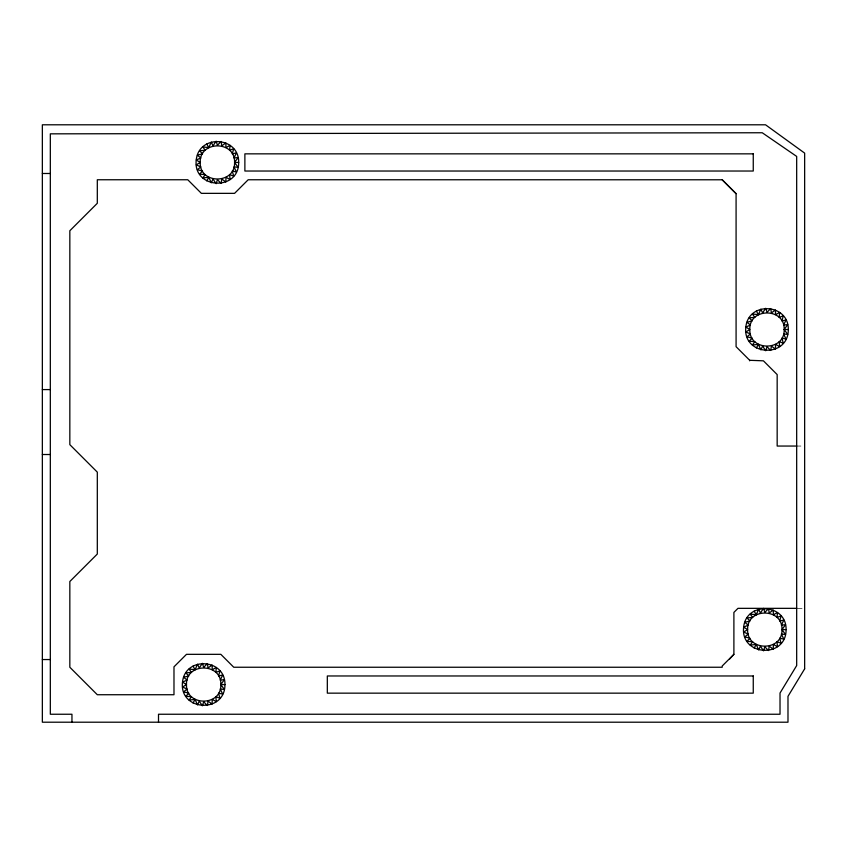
<?xml version="1.0" encoding="UTF-8"?>
<svg xmlns="http://www.w3.org/2000/svg" width="847" height="847" viewBox="0 0 847 847"><rect width="100%" height="100%" fill="white"/><g stroke="black" fill="none" stroke-linecap="round" stroke-linejoin="round"><path stroke-width="0.64" stroke-dasharray="4.24 3.18" d="M796.678 446.051L803.507 446.051M797.821 608.337L803.507 608.337"/><path stroke-width="1.27" d="M238.695 162.433C238.865 191.75 192.682 189.061 196.25 159.967C198.801 133.974 239.172 136.325 238.695 162.433L234.577 162.433C235.413 184.498 199.384 184.498 200.22 162.433C199.384 140.38 235.413 140.38 234.577 162.433L238.123 167.346L233.984 166.88L236.429 171.994L232.269 171.03L233.708 176.123L229.548 174.588L230.119 179.522L225.99 177.309L225.831 181.989L221.84 179.024L221.099 183.407L217.404 179.617L216.165 183.704L212.957 179.024L211.295 182.836L208.807 177.309L202.782 177.934L205.249 174.588L199.606 174.143L202.528 171.03L197.383 169.718L200.813 166.88L196.25 164.911L200.22 162.433L196.25 159.967L200.813 157.997L197.383 155.149L202.528 153.847L199.606 150.734L205.249 150.29L202.782 146.944L208.807 147.569L211.295 142.031L212.957 145.853L216.165 141.174L217.404 145.261L221.099 141.46L221.84 145.853L225.831 142.878L225.99 147.569L230.119 145.356L229.548 150.29L233.708 148.744L232.269 153.847L236.429 152.884L233.984 157.997L238.123 157.531L234.577 162.433M224.953 684.567C225.122 713.873 178.939 711.184 182.507 682.089C185.07 656.097 225.429 658.447 224.953 684.567L220.834 684.567C221.67 706.62 185.652 706.62 186.488 684.567C185.652 662.502 221.67 662.502 220.834 684.567L224.381 689.469L220.252 689.003L222.687 694.117L218.537 693.153L219.976 698.256L215.805 696.71L216.377 701.644L212.248 699.431L212.089 704.122L208.108 701.147L207.356 705.54L203.661 701.74L202.422 705.826L199.214 701.147L197.552 704.969L195.075 699.431L189.04 700.056L191.517 696.71L185.864 696.266L188.786 693.153L183.651 691.851L187.071 689.003L182.507 687.033L186.488 684.567L182.507 682.089L187.071 680.12L183.651 677.282L188.786 675.97L185.864 672.857L191.517 672.412L189.04 669.066L195.075 669.691L197.552 664.164L199.214 667.976L202.422 663.296L203.661 667.383L207.356 663.593L208.108 667.976L212.089 665.011L212.248 669.691L216.377 667.478L215.805 672.412L219.976 670.877L218.537 675.97L222.687 675.006L220.252 680.12L224.381 679.654L220.834 684.567M788.303 329.515C788.462 358.832 742.279 356.132 745.847 327.048C748.409 301.056 788.769 303.406 788.303 329.515L784.174 329.515C785.01 307.45 748.992 307.45 749.828 329.515C748.992 351.579 785.01 351.579 784.174 329.515L787.721 324.602L783.591 325.068L786.037 319.965L781.876 320.928L783.316 315.825L779.145 317.371L779.716 312.437L775.587 314.639L775.439 309.96L771.448 312.924L770.696 308.541L767.001 312.342L765.762 308.255L762.554 312.924L760.892 309.113L758.414 314.639L752.39 314.025L754.857 317.371L749.214 317.816L752.125 320.928L746.99 322.231L750.41 325.068L745.847 327.048L749.828 329.515L745.847 331.992L750.41 333.962L746.99 336.799L752.125 338.101L749.214 341.225L754.857 341.659L752.39 345.004L758.414 344.39L760.892 349.917L762.554 346.105L765.762 350.774L767.001 346.688L770.696 350.489L771.448 346.105L775.439 349.07L775.587 344.39L779.716 346.603L779.145 341.659L783.316 343.204L781.876 338.101L786.037 339.075L783.591 333.962L787.721 334.427L784.174 329.515M786.101 629.596C786.27 658.913 740.087 656.224 743.655 627.129C746.207 601.137 786.577 603.488 786.101 629.596L781.982 629.596C782.819 651.661 746.789 651.661 747.626 629.596C746.789 607.543 782.819 607.543 781.982 629.596L785.529 634.509L781.389 634.043L783.835 639.157L779.674 638.193L781.114 643.286L776.953 641.751L777.525 646.684L773.396 644.472L773.237 649.162L769.245 646.187L768.504 650.57L764.799 646.78L763.571 650.867L760.362 646.187L758.7 650.009L756.212 644.472L750.188 645.096L752.655 641.751L747.012 641.306L749.934 638.193L744.788 636.88L748.219 634.043L743.655 632.074L747.626 629.596L743.655 627.129L748.219 625.16L744.788 622.312L749.934 621.01L747.012 617.897L752.655 617.452L750.188 614.107L756.212 614.731L758.7 609.194L760.362 613.016L763.571 608.337L764.799 612.423L768.504 608.633L769.245 613.016L773.237 610.041L773.396 614.731L777.525 612.519L776.953 617.452L781.114 615.907L779.674 621.01L783.835 620.046L781.389 625.16L785.529 624.694L781.982 629.596M206.753 180.887L208.807 177.309M193.01 703.01L195.075 699.431M756.35 347.958L758.414 344.39M754.158 648.05L756.212 644.472M729.722 658.945L733.894 654.329L733.894 612.423L737.97 608.337L796.942 608.337M733.894 654.329L722.205 666.007L722.205 667.245L233.751 667.245L220.834 654.329L186.488 654.329L173.984 666.833L173.984 694.731L97.31 694.731L69.835 667.245L69.835 581.508L97.31 554.033L97.31 472.139L69.835 444.654L69.835 230.755L97.31 203.28L97.31 179.755L187.769 179.755L201.374 193.349L234.577 193.349L248.182 179.755L722.205 179.786L736.085 193.656L736.085 346.688L749.69 360.293L763.433 360.833L777.165 374.575L777.165 446.051L796.794 446.051M42.35 173.487L50.322 173.487M42.35 389.588L50.322 389.588M42.35 454.511L50.322 454.511M42.35 659.548L50.322 659.548M722.205 179.786L736.085 193.656M756.35 311.071L758.414 314.639M754.158 611.153L756.212 614.731M206.753 143.99L208.807 147.569M193.01 666.113L195.075 669.691M749.69 360.293L749.69 360.833M158.505 722.205L158.505 714.243L780.023 714.243L780.023 693.047L796.678 665.562L796.678 156.42L762.247 132.757L50.322 133.837L50.322 714.243L71.953 714.243L71.953 722.205M804.65 668.865L787.985 696.35L787.985 722.205L42.35 722.205L42.35 124.795L765.54 124.795L804.65 153.116L804.65 668.865M753.258 153.847L244.878 153.847L244.878 171.03L753.258 171.03L753.258 153.847M753.258 675.97L327.323 675.97L327.323 693.153L753.258 693.153L753.258 675.97"/></g></svg>
